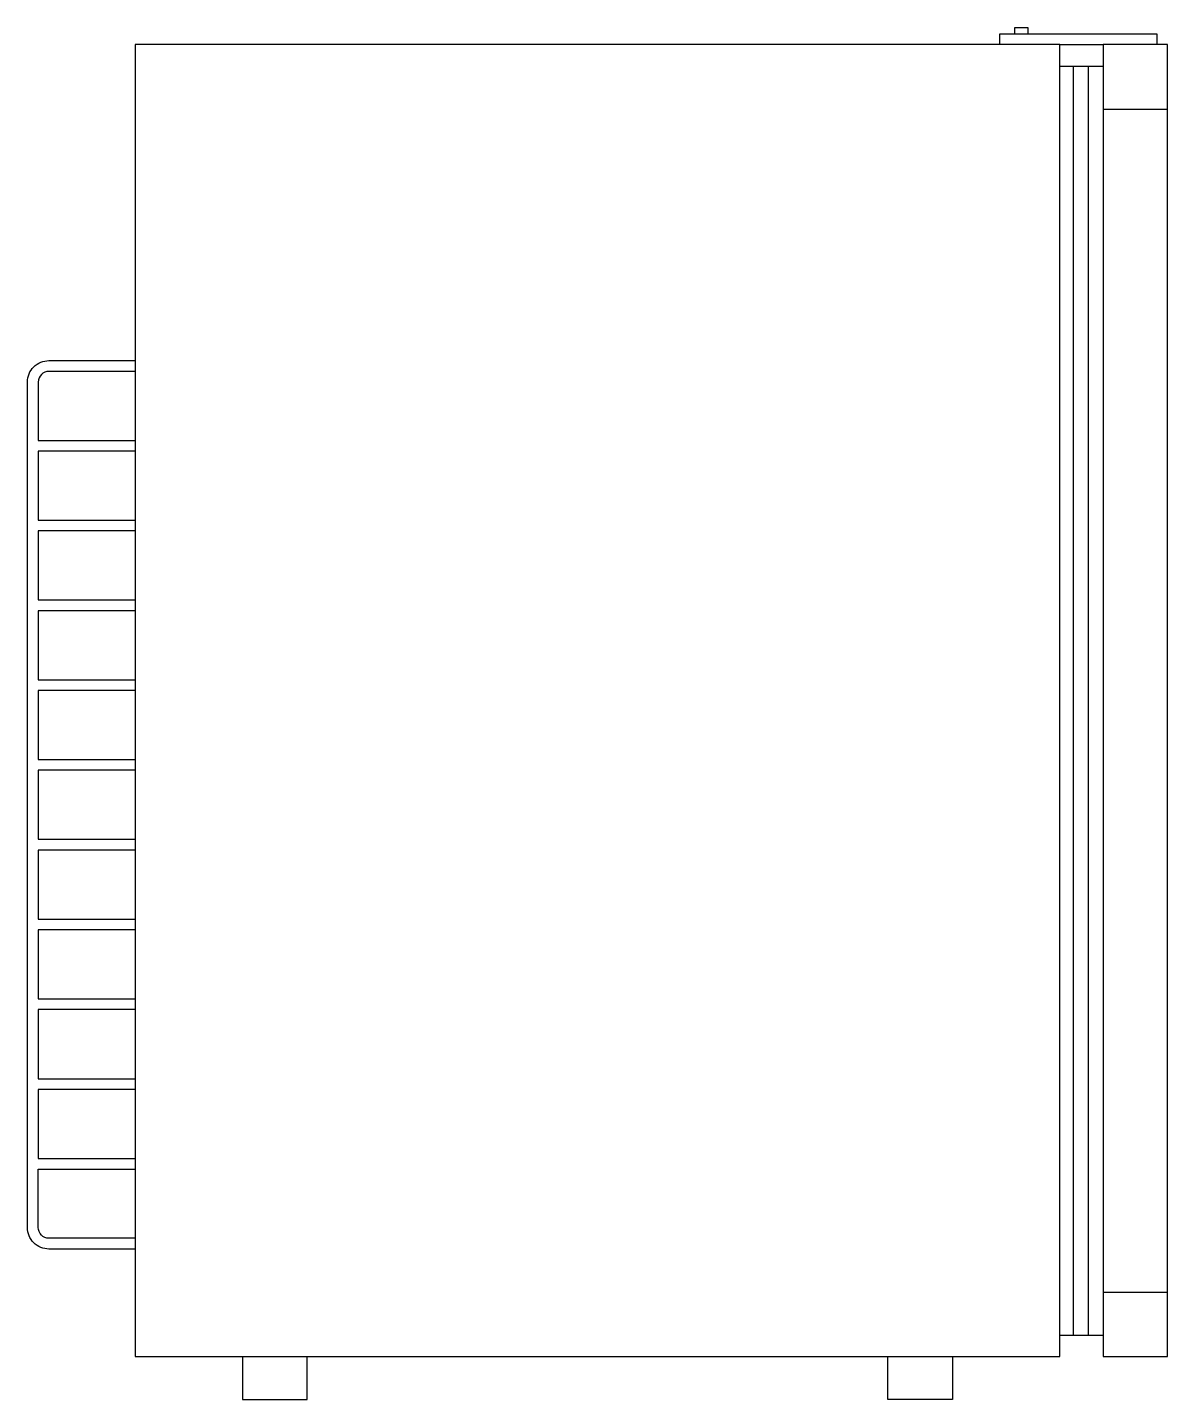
# Model space of a CAD drawing. Header units: millimetres. Extents: x -2997.031 to -2996.501, y 2879.29 to 2879.928.
import ezdxf

# ---------------------------------------------------------------- set-up
doc = ezdxf.new("R2010")
doc.units = ezdxf.units.MM
doc.header["$LTSCALE"] = 10
doc.layers.add('cozinha_geladeiras', color=2, linetype='Continuous')

msp = doc.modelspace()

# ---------------------------------------------------------------- linework, layer by layer
at = {"layer": 'cozinha_geladeiras'}
for p, q in [((-2996.55115, 2879.92024), (-2996.53115, 2879.92024)), ((-2996.55115, 2879.91024), (-2996.53115, 2879.91024)), ((-2996.53115, 2879.89024), (-2996.50115, 2879.89024)), ((-2996.53115, 2879.34024), (-2996.50115, 2879.34024)), ((-2996.55115, 2879.32024), (-2996.53115, 2879.32024))]:
    msp.add_line(p, q, dxfattribs=at)
at = {"layer": 'cozinha_geladeiras', "color": 1}
for p, q in [((-2996.5451, 2879.91024), (-2996.5451, 2879.32024)), ((-2996.53812, 2879.91024), (-2996.53812, 2879.32024))]:
    msp.add_line(p, q, dxfattribs=at)
for points in [[(-2996.57215, 2879.92524), (-2996.57215, 2879.92824), (-2996.56615, 2879.92824), (-2996.56615, 2879.92524)], [(-2996.57915, 2879.92024), (-2996.57915, 2879.92524), (-2996.50615, 2879.92524), (-2996.50615, 2879.92024)], [(-2996.98115, 2879.73124), (-2997.02615, 2879.73124), (-2997.02615, 2879.69914), (-2996.98115, 2879.69914)], [(-2996.98115, 2879.69414), (-2997.02615, 2879.69414), (-2997.02615, 2879.66204), (-2996.98115, 2879.66204)], [(-2996.98115, 2879.65704), (-2997.02615, 2879.65704), (-2997.02615, 2879.62494), (-2996.98115, 2879.62494)], [(-2996.98115, 2879.61994), (-2997.02615, 2879.61994), (-2997.02615, 2879.58784), (-2996.98115, 2879.58784)], [(-2996.98115, 2879.58284), (-2997.02615, 2879.58284), (-2997.02615, 2879.55074), (-2996.98115, 2879.55074)], [(-2996.98115, 2879.54574), (-2997.02615, 2879.54574), (-2997.02615, 2879.51364), (-2996.98115, 2879.51364)], [(-2996.98115, 2879.50864), (-2997.02615, 2879.50864), (-2997.02615, 2879.47654), (-2996.98115, 2879.47654)], [(-2996.98115, 2879.47154), (-2997.02615, 2879.47154), (-2997.02615, 2879.43944), (-2996.98115, 2879.43944)], [(-2996.98115, 2879.43444), (-2997.02615, 2879.43444), (-2997.02615, 2879.40234), (-2996.98115, 2879.40234)]]:
    msp.add_lwpolyline(points, dxfattribs=at)
at = {"layer": 'cozinha_geladeiras'}
for points in [[(-2996.55115, 2879.31024), (-2996.55115, 2879.92024), (-2996.98115, 2879.92024), (-2996.98115, 2879.31024)], [(-2996.53115, 2879.92024), (-2996.53115, 2879.31024), (-2996.50115, 2879.31024), (-2996.50115, 2879.92024)]]:
    msp.add_lwpolyline(points, close=True, dxfattribs=at)
at = {"layer": 'cozinha_geladeiras', "color": 1}
for points in [[(-2996.98115, 2879.36024), (-2997.02115, 2879.36024, -0.414214), (-2997.03115, 2879.37024), (-2997.03115, 2879.76334, -0.414214), (-2997.02115, 2879.77334), (-2996.98115, 2879.77334)], [(-2996.98115, 2879.76834), (-2997.02115, 2879.76834, 0.414214), (-2997.02615, 2879.76334), (-2997.02615, 2879.73624), (-2996.98115, 2879.73624)], [(-2996.98115, 2879.36524), (-2997.02115, 2879.36524, -0.414214), (-2997.02615, 2879.37024), (-2997.02615, 2879.39734), (-2996.98115, 2879.39734)]]:
    msp.add_lwpolyline(points, format="xyb", dxfattribs=at)
at = {"layer": 'cozinha_geladeiras'}
for points in [[(-2996.93115, 2879.31024), (-2996.93115, 2879.29024), (-2996.90115, 2879.29024), (-2996.90115, 2879.31024)], [(-2996.60115, 2879.31024), (-2996.60115, 2879.29024), (-2996.63115, 2879.29024), (-2996.63115, 2879.31024)]]:
    msp.add_lwpolyline(points, dxfattribs=at)

doc.saveas('drawing.dxf')
